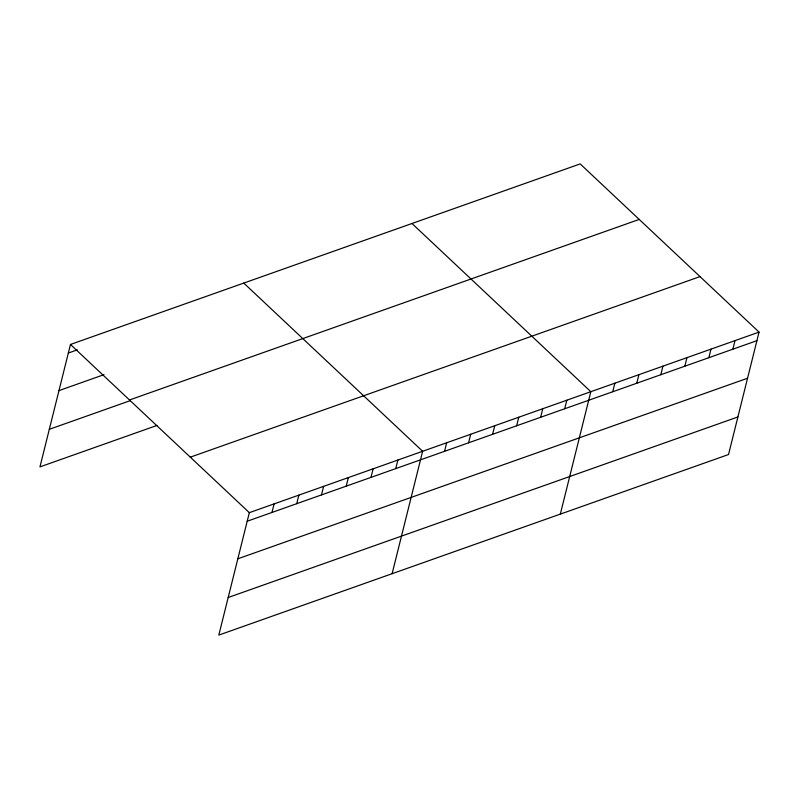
<?xml version="1.0" encoding="UTF-8"?>
<svg xmlns="http://www.w3.org/2000/svg" width="799" height="799" viewBox="0 0 799 799"><rect width="100%" height="100%" fill="white"/><g stroke="black" fill="none" stroke-linecap="round" stroke-linejoin="round"><path stroke-width="1.2" d="M759.05 332.114L249.338 512.668L218.816 635.085L728.528 454.531L759.05 332.114L580.184 163.915L70.472 344.469L39.95 466.886L156.984 425.428M271.96 512.459L274.097 503.899M296.719 503.69L298.846 495.13M321.468 494.921L323.605 486.361M346.227 486.152L348.364 477.582M370.986 477.383L373.123 468.813M395.745 468.613L397.882 460.044M392.119 573.692L422.641 451.275L243.775 283.086M444.534 451.335L446.671 442.766M468.564 442.816L470.701 434.257M492.593 434.306L494.731 425.747M516.623 425.797L518.761 417.228M540.653 417.288L542.781 408.718M564.683 408.768L566.811 400.209M560.319 514.117L590.841 391.7L411.984 223.5M612.743 391.75L614.87 383.18M636.763 383.24L638.9 374.671M660.793 374.721L662.93 366.162M684.823 366.212L686.96 357.652M708.853 357.702L710.99 349.133M732.883 349.183L735.02 340.624M68.334 353.038L77.343 349.842M58.966 390.611L103.98 374.661M129.498 399.979L639.21 219.425M49.318 429.313L130.347 400.619M190.312 457.158L700.024 276.604M247.201 521.228L756.913 340.674M237.832 558.801L747.544 378.247M228.184 597.512L737.896 416.958M70.472 344.469L249.338 512.668"/></g></svg>
